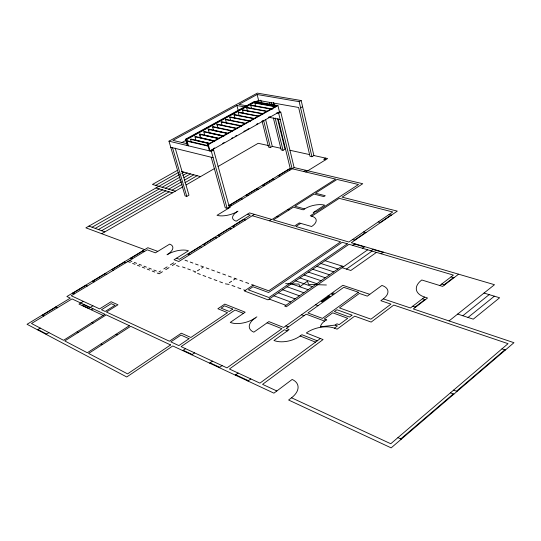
<?xml version="1.0" encoding="UTF-8"?>
<svg xmlns="http://www.w3.org/2000/svg" width="541" height="541" viewBox="0 0 541 541"><rect width="100%" height="100%" fill="white"/><g stroke="black" fill="none" stroke-linecap="round" stroke-linejoin="round"><path stroke-width="0.81" d="M400.753 438.907L453.277 393.943M456.455 391.224L504.834 349.811M468.026 317.445L494.373 296.197M462.832 315.748L489.172 294.622M449.071 320.928L494.488 284.708L351.258 242.726L397.297 211.118L342.068 197.154L362.74 183.717L294.115 167.548L227.112 208.305L211.335 151.311L168.968 141.174L185.09 195.903L186.814 196.41L188.965 195.152L175.196 148.126M458.592 274.192L442.66 286.412L421.784 279.988A23.845 12.287 -9.5 0 0 424.658 297.083L410.43 307.971L383.305 298.875L380.85 300.701L390.974 304.123L370.943 319.17L339.471 307.91L359.373 293.445L367.325 296.137L381.919 285.445A18.408 9.495 -11.8 0 1 383.305 298.875M439.772 285.526L453.385 275.105L348.986 244.282L268.032 299.856L244.376 290.977L253.154 285.1M415.082 307.045L424.847 299.558M444.141 284.755L453.486 277.594M157.789 251.369L147.842 247.717L66.881 296.522L70.303 298.118L27.05 324.289L126.75 376.982L172.775 345.949L273.929 393.158L292.154 379.457A21.748 12.531 -15.8 0 1 291.531 397.784L288.61 400.015L391.15 447.874L513.95 342.69L413.31 308.938L427.546 298.01L424.658 297.083M326.345 319.846L324.62 321.104A15.182 8.129 -13.1 0 0 320.414 326.805L335.21 325.08L336.935 323.802L339.166 324.641L347.741 318.311L332.708 312.826L324.167 319.034L326.784 320.015M320.38 338.517L259.93 383.143L229.418 369.009L284.41 329.726L287.352 330.896M276.836 390.974L262.561 384.36L323.058 339.572L306.314 332.979A20.511 11.151 -13.7 0 1 334.406 328.157L337.442 325.912L335.21 325.08M247.947 381.033L250.835 378.93M324.62 321.104L306.179 314.179L286.175 328.461L289.117 329.631L273.962 340.492A18.766 9.968 -14.8 0 0 300.147 336.002L301.919 334.717L317.269 340.81M235.254 375.109L238.121 373.04M329.381 295.913L321.327 301.655L321.956 301.885L330.017 296.137M331.586 294.338L331.998 294.047M332.282 293.844L332.641 293.587M333.506 292.965L334.142 293.188M332.221 294.561L332.634 294.263M332.918 294.061L333.27 293.81M219.233 367.63L222.087 365.615M381.101 253.763L383.386 252.147M376.455 252.397L350.832 270.48L342.122 267.7M209.644 363.153L212.478 361.165M371.018 250.787L373.297 249.185M346.456 269.087L372.059 251.098M342.054 266.077L284.715 306.125L286.338 306.733L367.697 249.807M362.342 248.224L364.62 246.642M254.459 214.351L178.828 261.499L174.04 259.727L188.464 250.781A15.966 7.134 -17.1 0 0 167.027 254.764A15.655 6.837 -17.4 0 0 169.678 244.126L155.389 252.83L147.247 249.814L71.216 295.731L99.612 308.884L111.115 301.722L117.952 304.793L106.408 312.029L169.401 341.209L181.343 333.209L190.872 337.476L227.545 312.657L217.867 308.742L224.799 304.096L245.181 312.191L230.256 322.402A17.968 9.109 -16 0 0 255.142 318.047L256.887 316.837M352.597 245.35L354.869 243.788M354.409 240.17L365.594 232.495M380.235 222.446L391.015 215.054M191.791 354.822L194.604 352.881M182.743 350.602L185.549 348.688M229.33 282.747L231.616 281.246M233.57 279.961L235.545 278.656M300.701 223.359L295.873 226.49L348.864 242.023L392.759 211.964L339.241 198.331L311.717 216.204L310.27 215.805L314.632 212.978L313.185 212.579L324.674 205.14A14.593 6.431 -13.3 0 0 304.651 208.914L303.21 209.84L293.425 207.149L273.361 219.889L294.439 226.07L299.261 222.946L311.623 226.51A15.851 7.101 -13.7 0 0 311.717 216.204M194.916 272.414L195.741 271.886L193.063 270.885M197.384 270.838L199.636 269.404M201.563 268.18L203.517 266.936L200.833 265.956M269.418 220.796L271.643 219.389M158.885 272.001L160.542 270.973M163.842 268.918L167.128 266.875M170.401 264.84L173.661 262.811M188.282 254.027L200.17 246.628M203.315 244.674L214.973 237.411M218.057 235.497L229.499 228.37M232.522 226.49L243.754 219.497M162.449 271.71L159.128 273.78L157.228 273.036M165.749 269.655L169.042 267.599M172.315 265.557L175.582 263.528M46.12 334.372L48.927 332.634M88.481 308.532L92.93 305.787M303.805 171.544L305.821 170.307M325.641 158.114L323.68 159.318L325.668 159.757M305.787 172.011L327.623 158.547L313.868 155.531L311.92 156.714L309.979 156.288L298.632 107.476L258.612 100.437L255.717 102.026M211.7 149.58L213.6 150.026L229.296 206.98L230.236 207.25L217.022 215.304A14.898 6.276 -15.4 0 0 237.587 211.403L237.952 211.173M83.395 301.371L78.972 304.076L103.169 315.423M37.464 329.794L40.257 328.083M228.627 205.688L290.186 168.305L335.663 179.105L271.981 219.49L249.516 212.904L236.194 221.168A15.195 6.533 -15 0 1 237.587 211.403M229.905 205.195L240.711 198.628M246.405 195.173L256.982 188.748M262.561 185.36L272.907 179.078M278.365 175.757L288.495 169.604M42.448 315.281L55.966 307.105M72.846 293.229L85.809 285.411M92.639 281.293L105.306 273.658M111.98 269.634L124.349 262.175M130.868 258.24L142.959 250.95M273.361 117.938L281.192 149.918L283.024 150.324L284.958 149.181L277.574 118.81M262.087 121.191L268.579 147.132L270.358 147.524L272.285 146.395L280.806 148.268M101.688 233.698L182.533 187.003M186.131 184.927L214.392 168.603M218.043 166.493L258.192 143.304L268.863 145.644M101.58 230.723L169.15 191.818M171.991 190.182L182.053 184.386M184.921 182.736L197.134 175.703M95.216 228.383L162.543 189.864M165.377 188.241L180.417 179.639M184.001 177.59L190.446 173.898M98.388 229.546L165.837 190.838M168.67 189.208L181.587 181.796M184.454 180.153L193.779 174.797M300.593 107.815L302.602 106.672M92.071 227.227L159.277 188.897M162.111 187.281L179.984 177.09M182.844 175.453L187.132 173.012M179.565 174.56L85.877 227.835L144.657 249.638M181.708 173.343L183.852 172.126M177.347 170.374L152.44 184.447L175.338 191.162M211.335 151.311L213.6 150.026M276.728 112.886L278.676 113.245L280.752 112.068L294.115 167.548M247.081 105.894L238.973 104.406L257.131 94.513L299.166 101.661L301.181 100.525L313.868 155.531M155.639 185.387L178.388 172.491M213.161 148.755L214.621 147.93M222.662 143.392L224.123 142.567M231.426 138.449L232.887 137.624M235.085 136.386L236.545 135.561M243.849 131.436L245.31 130.611M246.77 129.786L248.961 128.548M256.272 124.43L257.732 123.605M262.115 121.13L263.575 120.305M268.694 117.417L270.155 116.592M280.752 112.068L279.454 111.831L210.07 151.007L208.292 144.596L207.656 144.447L209.435 150.858M214.216 141.005L200.42 137.867L199.392 134.31L199.872 134.04L218.557 138.212M216.826 131.152L213.56 130.442L212.566 126.905L213.032 126.641L232.637 130.807M230.547 120.041L229.783 117.228L230.243 116.971L249.976 120.886M234.97 118.351L234.023 114.841L234.483 114.584L255.075 118.601M243.376 113.603L242.442 110.107L242.895 109.85L263.555 113.745M251.497 108.214L250.774 105.427L251.247 105.164L272.792 109.086M255.805 106.584L254.899 103.108L255.413 102.817L276.167 106.53M207.656 144.447L277.296 105.488M208.292 144.596L277.946 105.603L279.454 111.831M213.56 130.442L214.033 130.185M222.195 125.566L221.222 122.043L221.763 121.745L241.428 125.782M209.205 132.903L208.197 129.353L208.67 129.096L228.241 133.323M217.888 127.994L216.907 124.464L217.374 124.207L237.012 128.312M217.807 138.3L204.802 135.392L203.808 131.821L204.288 131.558L223.818 135.852M191.325 142.161L190.493 139.314L190.98 139.051L210.395 143.534M195.991 140.362L194.956 136.799L195.436 136.535L214.892 140.958M187.247 145.549L185.448 139.28L254.473 101.431L277.946 105.603M255.088 101.546L186.05 139.422L187.849 145.691M185.448 139.28L186.652 139.558L255.196 101.938L276.776 105.779M182.053 142.479L185.719 140.471M247.541 111.25L246.622 107.754L247.068 107.51L267.754 111.338M239.183 115.97L238.243 112.46L238.703 112.21L258.503 116.011M226.476 123.145L225.509 119.622L225.976 119.365L245.682 123.341M168.968 141.174L257.32 93.126L301.181 100.525M245.032 107.017L236.931 105.515L172.931 140.376L187.125 143.744M285.601 283.633L298.97 284.079L299.734 286.75L307.471 281.171L308.566 284.404L326.392 284.999M254.899 103.108L275.646 106.82M250.774 105.427L271.487 109.208M246.622 107.754L267.301 111.595M242.442 110.107L262.27 113.853M268.295 117.187L280.177 119.453M238.243 112.46L258.869 116.423M234.023 114.841L253.79 118.702M229.783 117.228L250.334 121.312M225.509 119.622L245.208 123.605M221.222 122.043L241.705 126.256M216.907 124.464L236.539 128.575M212.566 126.905L232.163 131.078M218.456 131.504L221.722 132.207M225.8 133.093L227.43 133.444M208.197 129.353L227.761 133.586M289.861 150.256L309.479 154.564M210.016 133.079L223.866 136.129M203.808 131.821L223.338 136.122M199.392 134.31L218.889 138.672M194.956 136.799L213.594 141.045M196.802 140.552L209.766 143.548M190.493 139.314L209.908 143.811M288.177 169.529L290.098 169.989M170.767 147.294L213.1 157.688M278.047 175.676L279.961 176.156M272.59 178.997L274.503 179.477M389.006 214.534L391.42 215.156M262.243 185.279L264.15 185.773M256.664 188.667L258.564 189.167M378.233 221.911L380.641 222.554M181.404 171.463L200.522 176.616M304.651 208.914L294.859 206.236L314.003 194.084L323.843 196.606L325.249 195.714L315.396 193.191L337.063 179.436L358.507 184.522L316.072 212.038L314.632 211.646M246.094 195.085L247.988 195.605M287.711 209.516L289.09 209.901M363.599 231.933L366 232.603M240.393 198.54L242.287 199.074M276.776 216.454L278.148 216.846M352.414 239.589L354.815 240.285M229.594 205.1L231.474 205.648M354.49 244.045L364.242 246.906M372.918 249.455L383.001 252.41M228.052 208.583L225.225 207.751L211.206 157.228M247.311 214.27L250.267 215.142L179.335 259.281L176.461 258.226M252.248 215.731L340.654 241.827L268.715 290.794L251.66 284.559M156.038 187.937L172.484 192.806M451.072 276.877L453.967 277.736M243.423 219.403L245.404 219.998M484.019 293.06L499.62 297.78L473.267 319.163L457.679 314.064M441.733 284.025L444.628 284.904M232.197 226.388L234.165 227.004M229.174 228.268L231.142 228.89M325.087 260.688L343.697 266.598M320.962 263.521L337.909 268.972M422.44 298.781L425.327 299.714M316.81 266.375L333.736 271.886M217.732 235.389L219.687 236.025M312.637 269.235L329.543 274.814M214.649 237.303L216.603 237.952M412.682 306.247L415.569 307.207M308.438 272.123L325.324 277.756M369.78 294.338L342.852 285.303L283.667 327.467L268.884 321.597L253.83 332.154A18.394 9.569 -15.4 0 1 255.142 318.047M304.211 275.017L321.084 280.725M202.99 244.559L204.931 245.229M299.964 277.939L316.816 283.707M501.994 348.837L505.402 350.007M199.852 246.513L201.793 247.183M295.69 280.874L312.522 286.703M328.089 295.819L330.632 296.711M291.389 283.822L308.201 289.719M287.068 286.791L303.853 292.755M187.964 253.912L189.891 254.601M282.713 289.773L299.484 295.812M315.552 304.752L318.088 305.672M278.338 292.782L295.082 298.882M185.042 260.174L187.639 261.127M190.249 262.081L192.867 263.041M195.511 264.008L198.162 264.975M206.216 267.923L208.927 268.918M211.659 269.918L214.412 270.926M217.171 271.934L219.957 272.955M222.75 273.976L225.563 275.004M228.397 276.038L231.244 277.087M234.104 278.135L236.985 279.19M239.886 280.245L242.801 281.313M245.736 282.388L248.691 283.47M88.954 226.084L104.798 231.9M273.935 295.799L290.659 301.973M142.662 250.841L144.447 251.504M269.188 299.065L285.885 305.307M182.513 266.936L185.13 267.917M187.761 268.897L190.405 269.891M229.1 284.383L225.394 283.856M231.994 285.465L234.902 286.554M237.824 287.65L240.772 288.752M243.734 289.861L245.215 290.416M176.515 265.503L179.098 266.476M197.607 273.421L200.312 274.436M203.031 275.457L205.769 276.485M208.522 277.519L211.294 278.561M214.08 279.609L216.887 280.657M219.707 281.719L222.54 282.781M301.506 314.761L304.028 315.714M334.406 328.157L337.097 329.171L354.693 316.147L371.18 322.084L393.774 305.063L508.046 343.67L390.764 443.748L291.531 397.784M130.577 258.125L132.349 258.814M129.502 260.532L131.876 261.459M134.263 262.392L136.663 263.325M139.078 264.272L141.505 265.218M143.947 266.172L146.401 267.126M148.87 268.093L151.352 269.06M153.847 270.033L156.363 271.014M127.865 261.519L130.239 262.446M132.626 263.386L135.02 264.326M137.434 265.273L139.862 266.219M142.297 267.18L144.751 268.14M147.22 269.107L149.701 270.081M152.197 271.061L154.706 272.042M453.615 390.108L457.023 391.447M124.051 262.054L125.823 262.757M285.871 325.905L288.38 326.892M450.443 392.82L453.845 394.173M243.443 313.381L235.037 310.027L181.086 346.619L226.963 367.873L281.908 328.725L267.126 322.828M300.147 336.002L315.491 342.122M111.689 269.513L113.441 270.23M105.015 273.536L106.76 274.267M92.355 281.164L94.087 281.915M85.525 285.283L87.25 286.047M397.933 437.628L401.314 439.164M72.562 293.1L74.273 293.885M183.21 350.277L192.258 354.497M210.118 362.822L219.714 367.292M235.734 374.764L248.434 380.681M90.036 307.572L83.537 304.536L82.205 305.347L88.704 308.397M92.917 308.911L91.578 309.743M91.835 322.531L93.079 323.133M116.044 334.257L117.356 334.893M55.682 306.963L57.387 307.795M77.106 331.775L78.337 332.397M101.093 343.887L102.398 344.543M42.164 315.139L43.855 315.998M37.931 329.51L46.594 334.081M172.505 147.72L186.814 196.41M199.872 134.04L200.488 136.17M186.652 139.558L188.451 145.84M208.67 129.096L209.076 130.509M217.374 124.207L217.766 125.62M236.931 105.515L238.29 110.743M257.016 100.93L257.421 102.553M255.196 101.938L255.413 102.817M260.796 100.159L261.601 103.405M265.638 119.629L272.285 146.395M257.131 94.513L259.22 102.871M263.677 120.731L270.358 147.524M271.393 102.682L271.785 104.298M275.139 118.026L283.024 150.324M269.546 102.357L270.148 104.819M278.676 113.245L292.113 168.765M278.236 119.081L290.186 168.305M273.584 102.398L274.186 104.859M299.166 101.661L311.92 156.714M351.988 315.173L349.445 317.053L334.406 311.596L336.942 309.75L351.988 315.173M358.44 292.262L322.429 318.385L307.89 312.955L343.772 287.318L358.44 292.262M347.39 243.815L269.005 297.536L248.387 289.848L252.985 286.764L268.586 292.505L342.23 242.294L347.39 243.815M189.032 338.72L178.868 345.598L170.841 341.878L180.971 335.082L189.032 338.72M232.772 309.121L229.289 311.474L221.08 308.167L224.549 305.841L232.772 309.121M170.591 344.928L127.568 373.872L88.602 353.435L130.685 326.304L170.591 344.928M129.36 325.682L87.311 352.759L64.751 340.931L106.212 314.876L129.36 325.682M104.961 314.294L63.534 340.296L31.493 323.491L72.027 298.923L104.961 314.294M114.935 305.334L105.164 311.454L101.451 309.736L111.209 303.657L114.935 305.334M208.691 145.806L208.123 146.131L187.125 141.208L187.686 140.89L208.691 145.806"/></g></svg>
